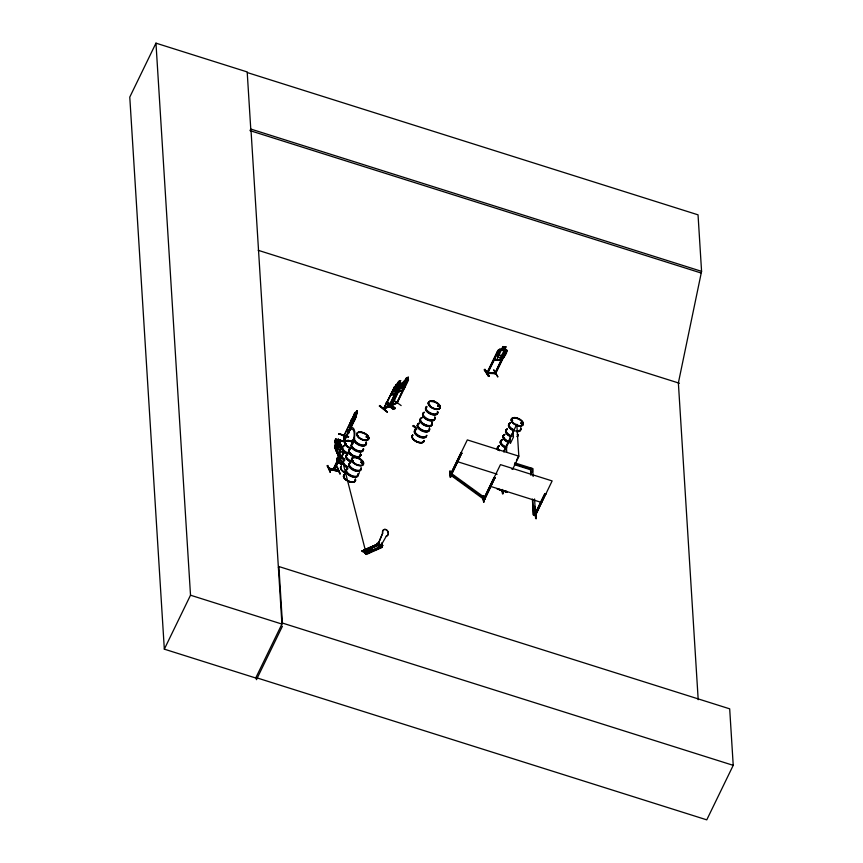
<?xml version="1.0" encoding="UTF-8"?>
<svg xmlns="http://www.w3.org/2000/svg" width="863" height="863" viewBox="0 0 863 863"><rect width="100%" height="100%" fill="white"/><g stroke="black" fill="none" stroke-linecap="round" stroke-linejoin="round"><path stroke-width="1.29" d="M337.271 467.077L340.216 474.003L337.228 467.023M339.849 473.884L337.163 467.444M338.598 456.333L339.148 456.365M336.753 464.143L340.367 455.653A6.526 3.333 25.9 0 1 341.295 451.532M497.843 376.753L493.69 369.796L497.724 376.861M340.68 444.984L338.436 439.235L337.584 439.407C335.89 445.135 336.775 433.96 334.607 441.673L335.524 443.765L334.574 447.217L337.681 439.429L338.404 439.353M495.524 373.442C492.805 372.978 497.53 372.385 495.286 372.881L494.747 373.657L501.63 359.019M506.98 492.298L507.174 491.511L497.271 488.943L506.991 492.277L497.325 488.879M507.013 491.899L497.271 488.943M345.416 441.511L339.159 439.968L345.276 441.813M381.349 543.194L381.554 543.356M340.529 455.772L341.068 455.686L336.85 464.165M494.499 359.86L494.898 357.163L494.553 359.947L501.338 360.292C503.366 357.681 508.501 352.557 506.311 349.591M502.266 489.472L501.942 490.4L502.32 489.558M511.737 420.443L511.942 420.486M512.503 420.389L511.737 420.626L512.169 420.044M512.536 420.357L512.6 420.594M521.155 423.56L521.36 422.892L522.59 423.83M522.342 423.744L521.392 423.69M343.377 435.653L344.261 434.941L343.895 436.322L343.463 435.567M343.754 434.866L343.787 435.276M344.315 435.502L343.852 434.833M343.841 436.322L355.178 412.492L343.862 435.804C343.506 447.25 345.297 437.714 344.218 440.659M700.821 272.913L250 130.626L250.766 129.051L247.228 72.546L698.038 214.833L701.576 271.349L678.372 382.924L698.199 699.71M333.496 470.152L333.086 469.548L333.517 470.227L340.518 456.225M339.742 456.096L333.183 469.623M340.745 456.764L334.164 470.335L340.809 456.84M385.621 403.237L393.582 409.289M393.28 399.839L401.155 405.578M346.354 444.305L345.373 444.24L346.128 443.83M345.75 444.38L345.826 443.733M352.859 461.306L352.082 460.691L352.881 461.176M357.649 435.696L358.35 435.718L357.368 435.653M352.471 461.025L352.999 460.637L352.223 460.853M366.43 436.926L366.764 437.379L366.991 436.538M361.295 461.953L361.931 461.921M367.53 437.746L367.034 436.905M367.746 437.163L366.106 436.926L367.843 437.66M367.951 437.681L367.314 436.689M429.116 404.272L429.709 404.423M437.67 405.707L438.523 406.646M437.886 406.031C438.533 404.456 439.936 407.519 438.469 405.88M340.033 460.011L344.294 452.244L339.483 441.619L339.127 442.341L343.485 452.999L344.024 451.554L343.895 452.946M340.41 460.141L339.99 458.814M337.778 452.385L340.249 459.44M343.269 452.288L343.506 452.881M343.959 451.705L340.356 460.162L340.173 458.663L340.098 459.537M397.002 386.656L396.797 385.027L395.988 387.789L393.269 391.511L396.117 388.188L395.923 390.281L396.516 390.033L396.775 387.455L399.472 383.852L396.958 386.7M329.256 469.429L338.663 471.327M338.566 471.036L329.191 469.504L338.501 471.058M357.002 410.993L352.816 418.523L351.964 423.409L355.459 417.293L357.055 412.73L356.937 410.799L357.163 412.762L355.534 418.296L344.164 441.489M395.47 393.345L390.874 395.362L391.64 393.043M390.95 395.427L396.085 384.639L383.657 409.094L384.423 407.811M398.706 391.91L402.676 382.46L408.307 379.321L403.043 389.882L398.62 391.845M343.42 435.664L344.24 441.058M384.229 408.889C383.075 409.073 383.657 407.336 384.65 408.134M389.073 405.696L389.634 405.491L388.933 406.807L399.677 384.725M392.082 404.402L391.047 405.481L396.915 402.881M350.367 422.892C353.603 409.957 348.922 439.278 350.475 422.935M340.367 455.653L341.025 456.656L339.871 456.7L339.58 455.988L340.615 456.16M340.669 455.61L340.907 456.872M386.354 536.096L386.236 536.15A3.484 2.762 65.9 0 0 388.08 532.331A3.484 2.762 65.9 0 0 384.434 529.461A3.484 2.762 65.9 0 0 382.589 533.28L378.07 544.1L380.648 546.128L378.188 544.046L382.708 533.226A3.484 2.762 65.9 0 1 384.564 529.407A3.484 2.762 65.9 0 1 388.21 532.277A3.484 2.762 65.9 0 1 386.354 536.096L380.648 546.128M487.692 373.064L498.318 351.716L497.379 351.446L486.818 373.021L495.481 373.409L505.912 351.856L505.125 351.824L505.912 351.856M487.282 372.244C489.828 372.816 485.718 371.565 487.185 373.334L498.35 350.054L499.72 349.148L501.835 349.342L502.967 346.592L505.88 346.818L504.542 349.407M247.368 71.996L155.966 43.15L129.774 97.098L164.326 649.159L255.728 678.005L282.417 623.054L278.878 566.538L729.688 708.836L733.226 765.341L706.765 819.85L255.944 677.563M164.326 649.159L190.518 595.211L155.966 43.15M335.89 439.019L336.829 441.306L337.757 440.68L339.353 444.618L339.396 447.638L338.188 450.119L336.861 449.752L335.265 445.815L335.631 443.787L334.704 441.694L335.998 439.04M338.803 433.733L348.695 436.7L338.792 433.722M327.185 465.815L330.378 472.363L327.897 465.47L327.174 465.837M340 460.184L335.631 449.537L335.987 448.803L340.302 459.45M278.393 567.552L278.878 566.538M336.311 448.857L335.631 449.537M339.806 441.673L339.45 442.395L343.808 453.053M329.105 468.339L338.382 469.882M355.61 413.614L357.045 410.831M354.272 419.278L354.65 419.914L354.272 419.278L343.798 440.853M344.175 440.572L343.841 441.446L354.617 419.386M338.005 454.132L341.036 447.897L340.734 444.909L341.144 447.919L338.113 454.154L334.531 447.131M350.756 427.465L355.955 416.732M337.789 455.319L338.652 454.132L339.321 455.729C338.641 458.674 337.066 454.887 338.652 454.132M338.458 456.915L339.321 455.729M333.086 469.612L339.688 455.761L340.378 456.549L339.688 455.761M340.076 455.826L340.507 454.93L341.068 455.686M339.99 456.484L333.366 470.076L339.968 456.635M340.4 455.955L340.766 454.974M335.534 466.311L334.305 470.227M334.121 469.785L335.761 466.408M379.342 406.085L379.882 405.491L387.401 411.942M385.534 403.334L393.248 409.429M390.961 395.254L395.47 393.42L400.874 383.355L389.483 406.602L383.722 409.073L394.456 387.045L383.452 408.857L389.256 406.279M396.074 384.715L397.401 384.057L398.684 381.403L400.702 380.615L398.706 381.468L396.117 385.502L393.636 392.147L395.437 391.349L397.433 388.803L400.615 380.551M396.236 390.961L388.609 406.57L389.547 406.549M282.428 626.171L256.451 679.666L256.322 677.682M391.468 404.574C393.56 404.067 390.205 405.599 391.931 405.524L402.115 383.636L391.133 405.394M391.478 405.675L402.719 382.471M358.231 475.092L359.429 472.611M403.733 381.317L405.06 380.659L406.344 378.005L408.35 377.217L405.081 385.405L403.097 387.951L401.295 388.749L403.776 382.093L406.43 378.07L408.35 377.217M403.895 387.552L396.689 403.355M407.336 381.327L396.527 403.377L397.185 403.086M396.732 403.388L397.563 402.298L396.915 402.59M391.381 405.664L397.12 403.118L408.533 379.957M395.243 408.188L387.498 402.115L395.265 408.188L394.715 408.782L387.023 402.633L394.747 408.728M416.786 429.073L413.517 425.491L412.935 426.052M366.699 548.922L370.572 551.975L367.67 549.688M373.614 550.616L369.882 547.293L371.673 549.095M377.314 543.075L376.635 544.477L380.497 547.52L381.176 546.117L382.784 545.394L380.885 545.88L380.335 547.013L377.066 544.434L379.224 542.59L377.616 543.312M379.224 542.59L378.674 543.712L362.363 551.047L363.161 551.446C360.108 548.997 366.16 551.889 366.43 554.456L342.978 462.784A1.305 0.971 -22.6 0 0 340.961 462.449A1.305 0.971 -22.6 0 0 341.23 464.132A1.305 0.971 -22.6 0 0 342.978 462.784M380.756 545.524L382.05 543.107L380.896 545.47M381.942 546.29L382.492 545.168M382.784 545.394L382.104 546.808L365.836 554.003L382.082 546.991L365.826 553.97M489.008 376.333L484.92 369.396L489.235 375.998L488.534 376.43L484.305 369.763L488.566 376.387M484.974 369.386L484.272 369.806M486.969 372.999L488.113 372.255L487.832 373.323M495.038 357.228L498.48 350.162M487.573 373.032L494.089 359.882M496.635 360.054L502.967 346.592M499.353 360.195L505.88 346.818M505.276 352.05L494.909 373.668M495.535 373.733L506.84 350.518M496.052 372.881L495.513 373.701L487.164 373.301M503.539 357.8L507.066 350.572L506.441 349.569M450.141 471.371L450.583 477.412M484.866 499.051L483.906 498.264L483.496 499.073L449.785 474.542L450.108 473.863L451.133 473.269L485.017 497.811L484.585 499.623L494.952 477.8L494.078 477.53L483.517 499.278L500.454 464.628L552.137 480.928L535.384 515.653L534.294 515.114L535.373 515.448M512.59 469.396L518.997 456.214L467.325 439.903L450.475 474.596L451.349 474.866L461.813 453.086L460.939 452.805L450.378 474.564L451.834 474.111M451.23 474.564L451.824 473.906M451.349 474.866L461.813 453.086M503.722 451.241L516.818 424.272L518.782 455.653L516.452 460.443M503.755 451.781L510.486 437.919M504.1 451.878L508.027 443.798M483.722 502.137L483.453 495.772L483.722 502.137L482.762 496.042L483.712 501.996M483.507 495.783L482.751 496.063M483.712 499.375L484.488 499.591L494.952 477.8M501.737 489.612L501.381 490.691M502.05 490.896L502.493 489.882M502.719 490.335L503 493.949L502.514 489.86M502.698 493.345L502.234 489.914M514.639 462.838L532.665 468.523L532.503 471.845M534.661 506.225L535.243 515.481L533.356 514.887L532.773 499.666M535.438 512.212L536.139 518.674L535.243 515.384L535.75 514.661M534.316 515.319L544.877 493.571L545.761 494.046L544.877 493.571M544.887 493.776L534.402 515.146M535.189 515.653L545.75 493.841M535.599 518.501L535.384 512.147M536.139 518.652L535.837 518.059M350.648 427.433L352.082 425.34M395.383 393.28L397.271 390.432M399.299 389.645L398.609 392.029L403.129 389.947L404.984 387.012M379.677 405.847L387.39 412.039M501.781 349.418L499.914 350.227L497.509 355.178L497.908 357.379L500.583 357.519L503.053 355.47L505.459 350.518L504.65 349.483M504.014 350.551L501.36 350.324M338.771 433.755L348.512 437.023L338.814 433.949M412.989 425.988L416.484 429.213M343.647 452.385L339.483 441.619M340.497 460.087L336.451 450.766M511.91 420.346L512.385 420.108M521.058 423.14L521.619 422.881L520.972 422.924M522.298 423.604L521.888 422.999M522.547 423.852L521.964 423.938M494.607 359.774L501.198 360.119L503.409 357.606M503.496 357.616L501.23 360.205M346.203 444.078L346.106 444.596M362.309 462.881L362.169 462.212M429.278 404.154L428.749 404.542M439.364 406.538L437.821 406.387L438.275 405.502M329.073 468.329L338.425 469.893M338.069 469.957L328.738 468.426L338.22 470.206M484.715 369.752L489.019 376.451M489.213 375.998L484.898 369.418M384.628 408.048L383.755 408.059L389.86 405.761M396.721 402.298L397.163 402.061M397.487 402.385L396.969 402.568M450.756 473.776L451.727 474.337M450.367 474.359L451.338 474.661M501.166 490.389L502.147 490.907M450.055 477.217L449.688 471.295M450.723 476.98L450.357 471.047L449.612 471.338M483.237 496.128L483.614 502.029M379.396 406.02L387.109 412.115M391.036 405.405L391.705 405.189M504.402 349.483L506.505 349.58L499.763 349.31L498.35 350.054M449.785 474.542L450.81 473.949M485.017 497.811L483.992 498.404L484.974 498.836M355.06 412.568L355.675 412.244L355.642 413.453M522.072 423.916L521.101 423.453M503.55 437.088L503.614 437.681M366.624 436.872L367.347 437.412M437.951 405.739L438.598 405.599M367.714 437.854L367.929 437.293M352.136 460.626L352.74 460.486M352.492 460.95L352.784 460.745M361.845 462.05C358.954 461.651 363.668 464.51 362.438 462.255M361.597 461.813L361.306 462.546L361.521 461.878M362.611 462.956L361.532 462.676M362.363 551.047L377.778 543.83M362.029 551.026L378.123 543.884M362.708 551.554L378.533 544.424M362.784 551.619L378.997 544.359M365.632 550.864L377.821 545.405M365.707 550.918L377.918 545.459M380.108 546.937L365.081 553.41L380.151 546.754M381.673 546.905L382.266 547.358L366.397 554.456M399.213 383.323L400.572 382.654L400.799 383.42L400.497 382.751M406.872 379.925L408.307 379.321M396.16 384.779L400.659 382.719M394.725 387.25L393.927 387.282M402.385 383.852L401.586 383.873M388.879 406.009L384.585 408.242M396.807 402.816L391.759 404.93M483.625 499.094L484.488 499.591M534.445 515.384L534.682 514.326L535.653 514.628M534.693 514.531L535.772 514.866L533.679 514.219M431.824 401.478L433.981 400.82M431.932 401.608L433.949 401.004M327.595 465.837L330.378 472.363M361.953 550.928L366.279 553.895L365.599 553.852L381.403 546.711M365.071 553.377L365.675 553.863M366.872 436.581L366.236 436.732L366.635 437.358M361.273 462.039L362.082 462.331M498.318 351.716L497.379 351.446M503.064 346.764L505.74 346.904M498.943 355.254L501.619 355.394M429.558 404.531L428.889 404.725M366.559 436.592L367.304 436.721M361.381 462.169L362.115 462.697L362.223 462.061M495.438 373.442L495.901 372.654M343.625 452.6L340.572 458.9M338.436 439.235L340.583 444.963M336.764 452.848L338.113 454.014M484.078 498.329L450.108 473.863M461.834 453.291L460.939 452.805M512.611 469.116L511.759 469.051M494.963 478.005L494.078 477.53M250.766 129.051L701.576 271.349M258.177 250.302L679.44 383.258M355.675 412.244L355.912 416.797M523 466.257L529.213 468.21M514.704 463.981L530.853 469.073L530.529 469.752L514.38 464.65M354.315 414.682L353.949 414.046M456.851 461.478L497.174 474.208M489.979 486.203L541.651 502.514M339.159 439.968L345.243 441.91M339.202 440.216L345.243 442.19M282.417 623.054L733.226 765.341M190.518 595.211L281.931 624.068L251.057 130.96M521.619 422.967L522.482 424.078L520.864 423.312M361.931 461.867L362.6 462.428M361.629 462.87L362.212 462.428M502.039 490.637L502.46 493.787M438.35 406.451L437.768 406.139M453.992 476.247L456.106 477.778M463.517 483.151L465.632 484.682M470.928 488.512L474.1 490.82M480.454 495.416L483.636 497.714M397.12 403.118L396.538 402.6L392.244 404.844M387.056 402.611L394.769 408.717M413.453 425.545L416.182 427.865M340.766 455.578L340.507 454.93M343.992 451.522L344.251 452.147M334.628 447.153L336.904 452.773M408.231 379.245L408.458 380.022M535.459 514.877L535.761 518.49M532.665 468.523L533.161 476.462M534.575 498.943L535.567 514.812M530.788 467.929L531.198 474.542M530.454 468.609L530.874 475.222M532.363 499.019L533.356 514.887M506.344 445.847L506.754 452.385M356.807 411.748L356.883 412.913M356.376 412.633L356.451 413.798M344.121 435.761L344.402 440.335L343.787 435.653M520.756 429.17A6.613 3.376 25.9 0 1 516.441 431.338M514.866 430.961A6.613 3.376 25.9 0 1 509.213 423.701M512.288 436.203A6.516 3.323 25.9 0 1 506.721 429.062M518.091 434.445A6.516 3.323 25.9 0 1 517.401 436.02M520.497 429.494A6.516 3.323 25.9 0 1 516.247 431.619M513.129 430.626A6.516 3.323 25.9 0 1 508.577 424.801M509.127 424.111A6.516 3.323 25.9 0 1 510.033 423.647M520.907 428.868A6.613 3.376 25.9 0 1 516.592 431.025M515.017 430.659A6.613 3.376 25.9 0 1 509.213 426.57A6.613 3.376 25.9 0 1 510.281 422.935M520.723 427.476A6.526 3.333 25.9 0 1 516.732 430.626M513.604 429.634A6.526 3.333 25.9 0 1 510.508 422.643M510.227 436.592A6.526 3.333 25.9 0 1 507.142 429.591M517.347 434.434A6.526 3.333 25.9 0 1 517.466 436.333M510.378 436.29A6.613 3.376 25.9 0 1 507.239 429.191M517.595 434.1A6.613 3.376 25.9 0 1 517.164 436.732M510.529 435.977A6.613 3.376 25.9 0 1 507.39 428.889M518.016 434.823A6.613 3.376 25.9 0 1 517.315 436.419M507.897 441.392A6.537 3.333 25.9 0 1 504.801 434.38M507.811 441.565A6.494 3.323 25.9 0 1 504.736 434.596M507.983 441.22A6.483 3.312 25.9 0 1 504.003 434.725M506.624 447.929A6.613 3.376 25.9 0 1 500.82 443.852A6.613 3.376 25.9 0 1 501.899 440.216M506.452 448.221A6.516 3.323 25.9 0 1 500.885 441.079M506.775 447.627A6.613 3.376 25.9 0 1 500.972 443.539A6.613 3.376 25.9 0 1 502.039 439.903M509.116 442.719A6.494 3.323 25.9 0 1 503.42 438.706A6.494 3.323 25.9 0 1 504.477 435.135M498.458 450.044A6.613 3.376 25.9 0 1 499.148 445.858M499.709 450.756A6.516 3.323 25.9 0 1 499.386 445.578M498.307 450.346A6.613 3.376 25.9 0 1 499.008 446.171M505.362 446.613A6.526 3.333 25.9 0 1 502.277 439.612M507.692 441.824A6.537 3.333 25.9 0 1 504.596 434.812M497.552 449.623A6.526 3.333 25.9 0 1 497.983 447.023M434.607 418.911A6.526 3.333 25.9 0 1 427.045 419.871A6.526 3.333 25.9 0 1 423.291 413.355M434.628 417.573A6.613 3.376 25.9 0 1 427.196 419.569A6.613 3.376 25.9 0 1 424.348 412.525M421.834 417.929A6.494 3.323 25.9 0 0 424.639 424.844A6.494 3.323 25.9 0 0 431.932 422.892A6.494 3.323 25.9 0 1 425.383 425.232A6.494 3.323 25.9 0 1 420.864 418.393M432.093 422.546A6.483 3.312 25.9 0 1 424.801 424.499A6.483 3.312 25.9 0 1 422.007 417.595M432.072 422.697A6.537 3.333 25.9 0 1 424.725 424.672A6.537 3.333 25.9 0 1 421.899 417.703M437.519 411.619A6.613 3.376 25.9 0 1 430.874 413.97A6.613 3.376 25.9 0 1 426.279 407.002M434.855 416.905A6.516 3.323 25.9 0 1 428.318 419.213A6.516 3.323 25.9 0 1 423.787 412.363M437.261 411.942A6.516 3.323 25.9 0 1 429.947 413.906A6.516 3.323 25.9 0 1 427.142 406.98M434.779 417.261A6.613 3.376 25.9 0 1 427.347 419.256A6.613 3.376 25.9 0 1 424.499 412.212M437.897 412.331A6.613 3.376 25.9 0 1 430.238 413.301A6.613 3.376 25.9 0 1 426.419 406.7M437.983 411.953A6.526 3.333 25.9 0 1 430.421 412.924A6.526 3.333 25.9 0 1 426.667 406.397M426.365 435.88A6.526 3.333 25.9 0 1 418.059 436.441A6.526 3.333 25.9 0 1 415.998 429.893M426.613 435.556A6.613 3.376 25.9 0 1 418.954 436.538A6.613 3.376 25.9 0 1 415.146 429.925M423.916 440.864A6.494 3.323 25.9 0 1 416.398 441.813A6.494 3.323 25.9 0 1 412.643 435.33M431.694 425.286A6.483 3.312 25.9 0 1 423.625 424.984A6.483 3.312 25.9 0 1 420.637 418.911M424.046 440.669A6.537 3.333 25.9 0 1 416.484 441.64A6.537 3.333 25.9 0 1 412.708 435.103M431.845 423.14A6.537 3.333 25.9 0 1 425.286 425.47A6.537 3.333 25.9 0 1 420.734 418.587M429.278 428.587A6.613 3.376 25.9 0 1 421.845 430.583A6.613 3.376 25.9 0 1 418.997 423.539M426.646 435.739A6.516 3.323 25.9 0 1 417.832 434.995A6.516 3.323 25.9 0 1 416.495 428.9M429.245 429.925A6.516 3.323 25.9 0 1 420.95 430.486A6.516 3.323 25.9 0 1 418.9 423.949M426.764 435.254A6.613 3.376 25.9 0 1 419.105 436.236A6.613 3.376 25.9 0 1 415.286 429.623M429.429 428.285A6.613 3.376 25.9 0 1 421.996 430.281A6.613 3.376 25.9 0 1 419.148 423.226M429.515 427.919A6.526 3.333 25.9 0 1 422.19 429.893A6.526 3.333 25.9 0 1 419.375 422.935M340.346 462.622A1.305 0.971 -22.6 0 1 340.13 461.241A1.305 0.971 -22.6 0 1 341.899 460.766A1.305 0.971 -22.6 0 1 342.126 462.147M362.945 448.922A6.526 3.333 25.9 0 1 355.621 450.896A6.526 3.333 25.9 0 1 352.805 443.949M363.42 449.612A6.613 3.376 25.9 0 1 355.006 450.184A6.613 3.376 25.9 0 1 352.913 443.539M360.497 453.906A6.494 3.323 25.9 0 1 353.204 455.869A6.526 3.333 25.9 0 1 350.356 448.997M350.4 448.954A6.494 3.323 25.9 0 0 353.204 455.869A6.526 3.333 25.9 0 0 360.497 453.97M360.874 454.564A6.483 3.312 25.9 0 1 353.366 455.524A6.483 3.312 25.9 0 1 349.634 449.04M360.853 454.725A6.537 3.333 25.9 0 1 353.291 455.686A6.537 3.333 25.9 0 1 349.515 449.159M366.311 443.658A6.613 3.376 25.9 0 1 359.44 444.995A6.613 3.376 25.9 0 1 354.24 438.706M363.657 448.933A6.526 3.333 25.9 0 1 356.095 449.893A6.526 3.333 25.9 0 1 352.341 443.377M365.836 442.978A6.526 3.333 25.9 0 1 360.076 445.588A6.526 3.333 25.9 0 1 354.154 439.094M363.571 449.31A6.613 3.376 25.9 0 1 355.912 450.281A6.613 3.376 25.9 0 1 352.093 443.668M366.236 442.331A6.613 3.376 25.9 0 1 360.389 444.984A6.613 3.376 25.9 0 1 354.391 438.404M366.322 441.975A6.526 3.333 25.9 0 1 360.561 444.585A6.526 3.333 25.9 0 1 354.639 438.091M360.227 454.456A6.483 3.312 25.9 0 1 352.935 456.408A6.483 3.312 25.9 0 1 350.141 449.504M360.421 454.154A6.537 3.333 25.9 0 1 353.075 456.128A6.537 3.333 25.9 0 1 350.259 449.17M347.67 467.25A6.613 3.376 25.9 0 1 343.862 460.648M347.865 466.861A6.516 3.323 25.9 0 1 345.06 459.925M350.27 461.899A6.516 3.323 25.9 0 1 347.465 454.974M350.41 461.608A6.613 3.376 25.9 0 1 347.562 454.564M347.519 467.563A6.613 3.376 25.9 0 1 343.711 460.95M350.561 461.295A6.613 3.376 25.9 0 1 347.713 454.251M347.379 467.865A6.526 3.333 25.9 0 1 342.838 462.881M343.021 462.018A6.526 3.333 25.9 0 1 343.614 461.349M345.124 472.493A6.483 3.312 25.9 0 1 341.392 466.02M350.756 460.918A6.526 3.333 25.9 0 1 346.991 454.391M344.963 472.838A6.494 3.323 25.9 0 1 341.209 466.344M345.049 472.665A6.537 3.333 25.9 0 1 341.273 466.128M349.181 448.026A6.483 3.312 25.9 0 1 344.855 442.212A6.483 3.312 25.9 0 1 352.18 442.115M348.566 453.172A6.526 3.333 25.9 0 1 342.935 449.084A6.526 3.333 25.9 0 1 344.186 445.578M343.916 458.868A6.613 3.376 25.9 0 1 341.155 457.002M340.162 455.923A6.613 3.376 25.9 0 1 340.098 452.255M344.1 458.48A6.526 3.333 25.9 0 1 341.381 456.646M346.516 453.517A6.516 3.323 25.9 0 1 342.762 447.012M346.656 453.215A6.613 3.376 25.9 0 1 343.808 446.171M343.765 459.17A6.613 3.376 25.9 0 1 340.917 452.126M348.393 453.571A6.613 3.376 25.9 0 1 342.428 448.879M342.201 447.865A6.613 3.376 25.9 0 1 343.959 445.869M343.614 459.483A6.526 3.333 25.9 0 1 339.299 455.502M339.073 454.499A6.526 3.333 25.9 0 1 340.809 452.525M341.209 464.456A6.494 3.323 25.9 0 1 337.455 457.962M350.885 448.393A6.537 3.333 25.9 0 1 344.812 442.309A6.537 3.333 25.9 0 1 352.331 441.802M357.714 474.219A6.526 3.333 25.9 0 1 350.378 476.182A6.526 3.333 25.9 0 1 347.573 469.235M357.962 473.884A6.613 3.376 25.9 0 1 350.529 475.88A6.613 3.376 25.9 0 1 347.681 468.836M355.642 479.86A6.483 3.312 25.9 0 1 348.134 480.82A6.483 3.312 25.9 0 1 344.391 474.337M355.405 478.997A6.537 3.333 25.9 0 1 348.059 480.971A6.537 3.333 25.9 0 1 345.243 474.003M361.079 468.954A6.613 3.376 25.9 0 1 353.42 469.925A6.613 3.376 25.9 0 1 349.601 463.312M358.425 474.219A6.526 3.333 25.9 0 1 350.863 475.189A6.526 3.333 25.9 0 1 347.109 468.663M360.831 469.267A6.526 3.333 25.9 0 1 354.046 470.583A6.526 3.333 25.9 0 1 348.922 464.38M358.339 474.596A6.613 3.376 25.9 0 1 349.914 475.168A6.613 3.376 25.9 0 1 347.821 468.523M361.23 468.641A6.613 3.376 25.9 0 1 352.805 469.213A6.613 3.376 25.9 0 1 350.712 462.579M361.09 467.261A6.526 3.333 25.9 0 1 353.754 469.235A6.526 3.333 25.9 0 1 350.939 462.288M337.045 441.878L337.142 445.189C335.265 443.312 334.423 446.775 337.077 446.182L337.26 450.432L337.541 446.085C339.461 448.167 340.464 444.423 337.616 445.103L337.455 440.993L337.045 441.878M355.157 414.175L354.024 417.832C358.749 411.241 348.188 431.64 353.442 418.987L352.104 420.475L355.157 414.175M348.221 429.968L348.037 432.924L349.375 432.741L349.008 431.845A7.336 3.15 -80.5 0 1 353.647 430.691A7.336 3.15 -80.5 0 1 352.773 440.885L352.395 439.99L352.18 442.87L353.485 442.59L353.107 441.694A8.792 3.776 -80.5 0 0 354.154 429.483A8.792 3.776 -80.5 0 0 348.598 430.864L348.221 429.968M404.434 384.046L404.175 386.635L403.582 386.883L403.776 384.79L400.928 388.113L403.647 384.38L403.916 381.888L404.488 381.651L404.316 383.614L407.131 380.454L404.434 384.046M335.901 439.99L335.416 442.288L335.901 439.99M337.12 442.007L335.912 444.488L337.509 448.426L338.717 445.944L337.12 442.007M355.286 414.531L352.881 419.483L352.989 421.284L355.394 416.333L355.286 414.531M397.077 385.071L394.671 390.022L396.462 389.235L398.868 384.272L397.077 385.071M398.9 381.834L398.469 382.719L400.054 381.317L398.9 381.834M404.736 381.673L402.331 386.624L404.121 385.826L406.527 380.874L404.736 381.673M406.559 378.426L406.128 379.31L407.714 377.918L406.559 378.426M364.164 549.85L367.886 553.172L364.164 549.85M365.232 549.364L368.965 552.698L365.232 549.364M368.274 548.005L372.007 551.338L368.274 548.005M503.323 347.228L502.902 348.113L504.618 348.21L505.049 347.325L503.323 347.228M513.129 431.91L510.076 438.199L510.4 443.431L513.453 437.131L513.129 431.91M378.285 544.262L362.449 551.36L378.285 544.262M494.833 372.838L488.059 372.514L494.833 372.838M512.277 421.78A6.494 3.323 25.9 0 0 522.698 425.071A6.494 3.323 25.9 0 0 517.142 417.94A6.494 3.323 25.9 0 0 512.277 421.78M512.039 422.287A6.483 3.312 25.9 0 0 522.439 425.567A6.483 3.312 25.9 0 0 516.894 418.458A6.483 3.312 25.9 0 0 512.039 422.287M512.137 421.996A6.537 3.333 25.9 0 0 522.633 425.297A6.537 3.333 25.9 0 0 517.045 418.134A6.537 3.333 25.9 0 0 512.137 421.996M430.141 406.085A6.494 3.323 25.9 0 0 440.184 407.821A6.494 3.323 25.9 0 0 432.741 400.961A6.494 3.323 25.9 0 0 430.141 406.085M429.903 406.592A6.483 3.312 25.9 0 0 439.936 408.318A6.483 3.312 25.9 0 0 432.492 401.478A6.483 3.312 25.9 0 0 429.903 406.592M430.022 406.29A6.537 3.333 25.9 0 0 440.13 408.037A6.537 3.333 25.9 0 0 432.633 401.133A6.537 3.333 25.9 0 0 430.022 406.29M416.559 441.468A6.483 3.312 25.9 0 0 424.067 440.518A6.494 3.323 25.9 0 1 416.559 441.468A6.483 3.312 25.9 0 1 412.827 434.995A6.494 3.323 25.9 0 0 416.559 441.468M370.162 549.278A1.165 0.593 25.9 0 0 372.007 549.753A1.165 0.593 25.9 0 0 370.863 548.49A1.165 0.593 25.9 0 0 370.162 549.278M370.27 549.051A1.165 0.593 25.9 0 0 372.115 549.526A1.165 0.593 25.9 0 0 370.971 548.264A1.165 0.593 25.9 0 0 370.27 549.051M358.706 437.11A6.494 3.323 25.9 0 0 368.749 438.846A6.494 3.323 25.9 0 0 361.306 431.985A6.494 3.323 25.9 0 0 358.706 437.11M358.469 437.617A6.483 3.312 25.9 0 0 368.501 439.343A6.483 3.312 25.9 0 0 361.058 432.492A6.483 3.312 25.9 0 0 358.469 437.617M358.587 437.314A6.537 3.333 25.9 0 0 368.695 439.062A6.537 3.333 25.9 0 0 361.198 432.158A6.537 3.333 25.9 0 0 358.587 437.314M344.941 442.115A6.494 3.323 25.9 0 0 350.982 448.167A6.526 3.333 25.9 0 1 344.909 442.126A6.494 3.323 25.9 0 1 352.428 441.608A6.526 3.333 25.9 0 0 344.909 442.126M337.638 457.627A6.483 3.312 25.9 0 0 341.37 464.111A6.494 3.323 25.9 0 1 337.616 457.638M347.962 481.155A6.494 3.323 25.9 0 0 355.265 479.202A6.526 3.333 25.9 0 1 347.951 481.187A6.526 3.333 25.9 0 1 345.135 474.24A6.494 3.323 25.9 0 0 347.962 481.155M353.474 462.406A6.494 3.323 25.9 0 0 363.517 464.132A6.494 3.323 25.9 0 0 356.074 457.271A6.494 3.323 25.9 0 0 353.474 462.406M353.237 462.902A6.483 3.312 25.9 0 0 363.258 464.628A6.483 3.312 25.9 0 0 355.826 457.789A6.483 3.312 25.9 0 0 353.237 462.902M353.355 462.6A6.537 3.333 25.9 0 0 363.463 464.337A6.537 3.333 25.9 0 0 355.966 457.444A6.537 3.333 25.9 0 0 353.355 462.6"/></g></svg>
